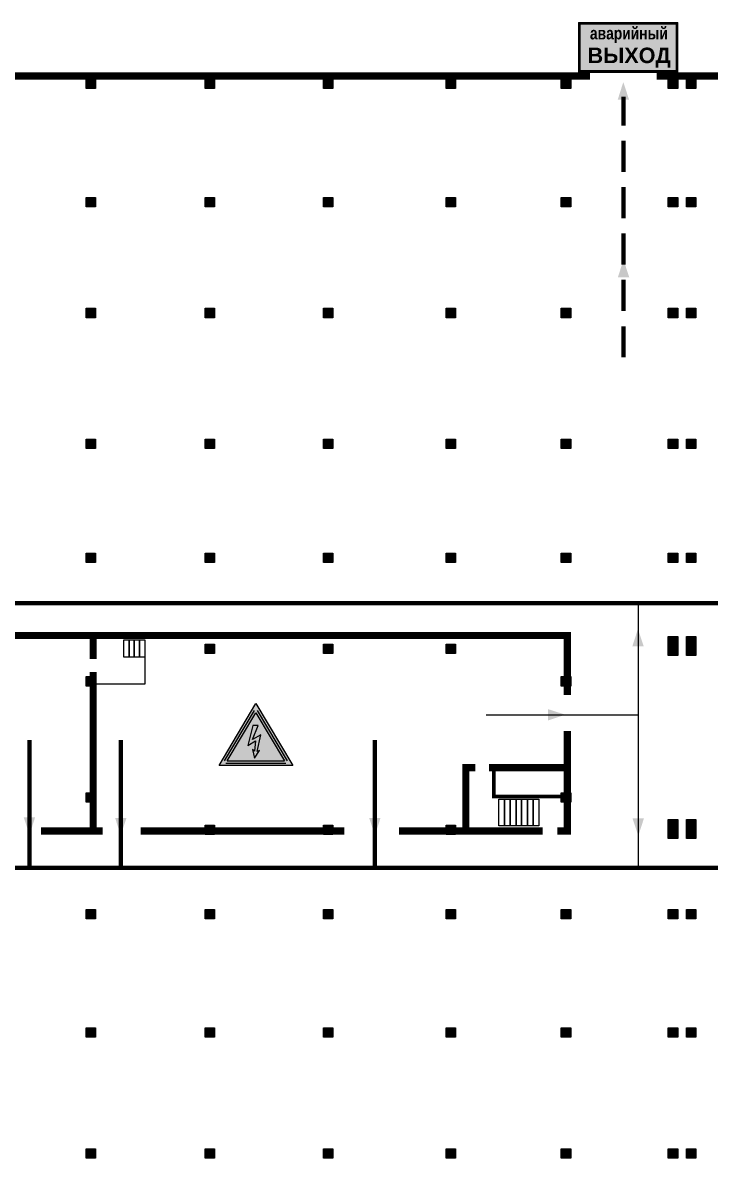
# Model space of a CAD drawing. Header units: millimetres. Extents: x 13810 to 67229, y 12374 to 21950.
# Drawn here: x 26796.2 to 26885.2, y 13919.5 to 14066.5 of the extents above; entities that cross this region are included whole.
import ezdxf

# ---------------------------------------------------------------- set-up
doc = ezdxf.new("R2010")
doc.units = ezdxf.units.MM
doc.linetypes.add('{ Wide Dash }', pattern=[12, 4, -2, 4, -2])
doc.layers.add('План_Штампы', color=7, linetype='Continuous')
doc.styles.add('обычный', font='arial.ttf')

# ---------------------------------------------------------------- blocks, each defined once
blk = doc.blocks.new('A$C41C009D9')
at = {"true_color": 0xffffff}
blk.add_hatch(color=7, dxfattribs=at).paths.add_polyline_path([(0, 8), (-16, 8), (-16, 0), (0, 0)])
h = blk.add_hatch(color=126)
h.dxf.hatch_style = 1
h.paths.add_polyline_path([(-15.8, 7.8), (-15.8, 0.2), (-0.2, 0.2), (-0.2, 7.8)])
at = {"color": 126}
for points in [[(-16, 0), (0, 0), (0, 8), (-16, 8)], [(-16, 0), (0, 0), (0, 8), (-16, 8)], [(-15.8, 7.8), (-0.2, 7.8), (-0.2, 0.2), (-15.8, 0.2)]]:
    blk.add_lwpolyline(points, close=True, dxfattribs=at)
at = {"color": 7, "true_color": 0xffffff, "insert": (-15.8, 7.3), "char_height": 2.5, "width": 15.5999, "attachment_point": 1, "style": 'обычный'}
blk.add_mtext('\\pi1.6133;{\\fArial|b1|i0|c204|p34;\\H0.8x;\\W0.8;аварийный\\H1.25x;\\W1;\\P\\pi1.2327;ВЫХОД}', dxfattribs=at)
blk = doc.blocks.new('A$C3E6D3DDE')
at = {"lineweight": 5}
h = blk.add_hatch(color=40, dxfattribs=at)
h.paths.add_polyline_path([(24.1, 1.45), (16.46, -11.35), (31.74, -11.35)])
h.paths.add_polyline_path([(24.09, -0.46), (30.03, -10.41), (18.14, -10.41)], flags=16)
h.paths.add_polyline_path([(24.54, -3.08), (23.41, -6.02), (25.13, -5.01), (24.33, -8.5), (24.82, -8.27), (23.79, -9.86), (23.4, -8.04), (23.8, -8.43), (24.04, -6.29), (22.39, -7.25), (23.44, -3.08)], flags=0)
h = blk.add_hatch(color=256, dxfattribs=at)
h.paths.add_polyline_path([(24.37, 0.03, 0.567511), (23.82, 0.03), (17.59, -10.4, 0.582454), (17.86, -10.88), (30.32, -10.88, 0.582149), (30.6, -10.4)])
h.paths.add_polyline_path([(24.09, -0.46), (18.14, -10.41), (30.03, -10.41)], flags=16)
h.paths.add_polyline_path([(24.54, -3.08), (23.41, -6.02), (25.13, -5.01), (24.33, -8.5), (24.82, -8.27), (23.79, -9.86), (23.4, -8.04), (23.8, -8.43), (24.04, -6.29), (22.39, -7.25), (23.44, -3.08)], flags=0)
h = blk.add_hatch(color=40, dxfattribs=at)
h.paths.add_polyline_path([(24.09, -0.46), (18.14, -10.41), (30.03, -10.41)])
h.paths.add_polyline_path([(24.82, -8.27), (23.79, -9.86), (23.4, -8.04), (23.8, -8.43), (24.04, -6.29), (22.39, -7.25), (23.44, -3.08), (24.54, -3.08), (23.41, -6.02), (25.13, -5.01), (24.33, -8.5)], flags=16)
at = {"color": 40, "lineweight": 5}
for p, q in [((16.46, -11.35), (24.1, 1.45)), ((24.1, 1.45), (31.74, -11.35))]:
    blk.add_line(p, q, dxfattribs=at)
at = {"lineweight": 5}
for p, q in [((17.59, -10.4), (23.82, 0.03)), ((24.37, 0.03), (30.6, -10.4)), ((18.14, -10.41), (24.09, -0.46)), ((24.09, -0.46), (30.03, -10.41)), ((23.44, -3.08), (22.39, -7.25)), ((23.41, -6.02), (24.54, -3.08)), ((24.54, -3.08), (23.44, -3.08)), ((22.39, -7.25), (24.04, -6.29)), ((25.13, -5.01), (23.41, -6.02)), ((24.04, -6.29), (23.8, -8.43)), ((24.33, -8.5), (25.13, -5.01)), ((23.8, -8.43), (23.4, -8.04)), ((23.4, -8.04), (23.79, -9.86)), ((23.79, -9.86), (24.82, -8.27)), ((24.82, -8.27), (24.33, -8.5)), ((17.86, -10.88), (30.32, -10.88)), ((18.14, -10.41), (30.03, -10.41))]:
    blk.add_line(p, q, dxfattribs=at)
at = {"color": 50, "lineweight": 5}
blk.add_line((31.74, -11.35), (16.46, -11.35), dxfattribs=at)

msp = doc.modelspace()

# ---------------------------------------------------------------- hatches: boundary and pattern name
at = {"lineweight": 0}
h = msp.add_hatch(color=256, dxfattribs=at)
h.dxf.hatch_style = 1
h.paths.add_polyline_path([(26805.63, 14057.96), (26805.63, 14059.19), (26804.41, 14059.19), (26804.41, 14057.96)])
h = msp.add_hatch(color=256, dxfattribs=at)
h.dxf.hatch_style = 1
h.paths.add_polyline_path([(26821.05, 14057.96), (26821.05, 14059.19), (26819.83, 14059.19), (26819.83, 14057.96)])
h = msp.add_hatch(color=256, dxfattribs=at)
h.dxf.hatch_style = 1
h.paths.add_polyline_path([(26836.36, 14057.96), (26836.36, 14059.19), (26835.14, 14059.19), (26835.14, 14057.96)])
h = msp.add_hatch(color=256, dxfattribs=at)
h.dxf.hatch_style = 1
h.paths.add_polyline_path([(26852.26, 14057.96), (26852.26, 14059.19), (26851.04, 14059.19), (26851.04, 14057.96)])
h = msp.add_hatch(color=256, dxfattribs=at)
h.dxf.hatch_style = 1
h.paths.add_polyline_path([(26867.16, 14057.96), (26867.16, 14059.19), (26865.94, 14059.19), (26865.94, 14057.96)])
h = msp.add_hatch(color=256, dxfattribs=at)
h.dxf.hatch_style = 1
h.paths.add_polyline_path([(26881.02, 14057.96), (26881.02, 14059.19), (26879.8, 14059.19), (26879.8, 14057.96)])
h = msp.add_hatch(color=256, dxfattribs=at)
h.dxf.hatch_style = 1
h.paths.add_polyline_path([(26883.36, 14057.96), (26883.36, 14059.19), (26882.14, 14059.19), (26882.14, 14057.96)])
h = msp.add_hatch(color=256, dxfattribs=at)
h.dxf.hatch_style = 1
h.paths.add_polyline_path([(26805.63, 14042.64), (26805.63, 14043.87), (26804.41, 14043.87), (26804.41, 14042.64)])
h = msp.add_hatch(color=256, dxfattribs=at)
h.dxf.hatch_style = 1
h.paths.add_polyline_path([(26821.05, 14042.64), (26821.05, 14043.87), (26819.83, 14043.87), (26819.83, 14042.64)])
h = msp.add_hatch(color=256, dxfattribs=at)
h.dxf.hatch_style = 1
h.paths.add_polyline_path([(26836.36, 14042.64), (26836.36, 14043.87), (26835.14, 14043.87), (26835.14, 14042.64)])
h = msp.add_hatch(color=256, dxfattribs=at)
h.dxf.hatch_style = 1
h.paths.add_polyline_path([(26852.26, 14042.64), (26852.26, 14043.87), (26851.04, 14043.87), (26851.04, 14042.64)])
h = msp.add_hatch(color=256, dxfattribs=at)
h.dxf.hatch_style = 1
h.paths.add_polyline_path([(26867.16, 14042.64), (26867.16, 14043.87), (26865.94, 14043.87), (26865.94, 14042.64)])
h = msp.add_hatch(color=256, dxfattribs=at)
h.dxf.hatch_style = 1
h.paths.add_polyline_path([(26881.02, 14042.64), (26881.02, 14043.87), (26879.8, 14043.87), (26879.8, 14042.64)])
h = msp.add_hatch(color=256, dxfattribs=at)
h.dxf.hatch_style = 1
h.paths.add_polyline_path([(26883.36, 14042.64), (26883.36, 14043.87), (26882.14, 14043.87), (26882.14, 14042.64)])
h = msp.add_hatch(color=256, dxfattribs=at)
h.dxf.hatch_style = 1
h.paths.add_polyline_path([(26805.63, 14028.29), (26805.63, 14029.52), (26804.41, 14029.52), (26804.41, 14028.29)])
h = msp.add_hatch(color=256, dxfattribs=at)
h.dxf.hatch_style = 1
h.paths.add_polyline_path([(26821.05, 14028.29), (26821.05, 14029.52), (26819.83, 14029.52), (26819.83, 14028.29)])
h = msp.add_hatch(color=256, dxfattribs=at)
h.dxf.hatch_style = 1
h.paths.add_polyline_path([(26836.36, 14028.29), (26836.36, 14029.52), (26835.14, 14029.52), (26835.14, 14028.29)])
h = msp.add_hatch(color=256, dxfattribs=at)
h.dxf.hatch_style = 1
h.paths.add_polyline_path([(26852.26, 14028.29), (26852.26, 14029.52), (26851.04, 14029.52), (26851.04, 14028.29)])
h = msp.add_hatch(color=256, dxfattribs=at)
h.dxf.hatch_style = 1
h.paths.add_polyline_path([(26867.16, 14028.29), (26867.16, 14029.52), (26865.94, 14029.52), (26865.94, 14028.29)])
h = msp.add_hatch(color=256, dxfattribs=at)
h.dxf.hatch_style = 1
h.paths.add_polyline_path([(26881.02, 14028.29), (26881.02, 14029.52), (26879.8, 14029.52), (26879.8, 14028.29)])
h = msp.add_hatch(color=256, dxfattribs=at)
h.dxf.hatch_style = 1
h.paths.add_polyline_path([(26883.36, 14028.29), (26883.36, 14029.52), (26882.14, 14029.52), (26882.14, 14028.29)])
h = msp.add_hatch(color=256, dxfattribs=at)
h.dxf.hatch_style = 1
h.paths.add_polyline_path([(26805.63, 14011.35), (26805.63, 14012.58), (26804.41, 14012.58), (26804.41, 14011.35)])
h = msp.add_hatch(color=256, dxfattribs=at)
h.dxf.hatch_style = 1
h.paths.add_polyline_path([(26821.05, 14011.35), (26821.05, 14012.58), (26819.83, 14012.58), (26819.83, 14011.35)])
h = msp.add_hatch(color=256, dxfattribs=at)
h.dxf.hatch_style = 1
h.paths.add_polyline_path([(26836.36, 14011.35), (26836.36, 14012.58), (26835.14, 14012.58), (26835.14, 14011.35)])
h = msp.add_hatch(color=256, dxfattribs=at)
h.dxf.hatch_style = 1
h.paths.add_polyline_path([(26852.26, 14011.35), (26852.26, 14012.58), (26851.04, 14012.58), (26851.04, 14011.35)])
h = msp.add_hatch(color=256, dxfattribs=at)
h.dxf.hatch_style = 1
h.paths.add_polyline_path([(26867.16, 14011.35), (26867.16, 14012.58), (26865.94, 14012.58), (26865.94, 14011.35)])
h = msp.add_hatch(color=256, dxfattribs=at)
h.dxf.hatch_style = 1
h.paths.add_polyline_path([(26881.02, 14011.35), (26881.02, 14012.58), (26879.8, 14012.58), (26879.8, 14011.35)])
h = msp.add_hatch(color=256, dxfattribs=at)
h.dxf.hatch_style = 1
h.paths.add_polyline_path([(26883.36, 14011.35), (26883.36, 14012.58), (26882.14, 14012.58), (26882.14, 14011.35)])
h = msp.add_hatch(color=256, dxfattribs=at)
h.dxf.hatch_style = 1
h.paths.add_polyline_path([(26805.63, 13996.6), (26805.63, 13997.83), (26804.41, 13997.83), (26804.41, 13996.6)])
h = msp.add_hatch(color=256, dxfattribs=at)
h.dxf.hatch_style = 1
h.paths.add_polyline_path([(26821.05, 13996.6), (26821.05, 13997.83), (26819.83, 13997.83), (26819.83, 13996.6)])
h = msp.add_hatch(color=256, dxfattribs=at)
h.dxf.hatch_style = 1
h.paths.add_polyline_path([(26836.36, 13996.6), (26836.36, 13997.83), (26835.14, 13997.83), (26835.14, 13996.6)])
h = msp.add_hatch(color=256, dxfattribs=at)
h.dxf.hatch_style = 1
h.paths.add_polyline_path([(26852.26, 13996.6), (26852.26, 13997.83), (26851.04, 13997.83), (26851.04, 13996.6)])
h = msp.add_hatch(color=256, dxfattribs=at)
h.dxf.hatch_style = 1
h.paths.add_polyline_path([(26867.16, 13996.6), (26867.16, 13997.83), (26865.94, 13997.83), (26865.94, 13996.6)])
h = msp.add_hatch(color=256, dxfattribs=at)
h.dxf.hatch_style = 1
h.paths.add_polyline_path([(26881.02, 13996.6), (26881.02, 13997.83), (26879.8, 13997.83), (26879.8, 13996.6)])
h = msp.add_hatch(color=256, dxfattribs=at)
h.dxf.hatch_style = 1
h.paths.add_polyline_path([(26883.36, 13996.6), (26883.36, 13997.83), (26882.14, 13997.83), (26882.14, 13996.6)])
h = msp.add_hatch(color=256, dxfattribs=at)
h.dxf.hatch_style = 1
h.paths.add_polyline_path([(26881.02, 13985.78), (26881.02, 13987.01), (26879.8, 13987.01), (26879.8, 13985.78)])
h = msp.add_hatch(color=256, dxfattribs=at)
h.dxf.hatch_style = 1
h.paths.add_polyline_path([(26883.36, 13985.78), (26883.36, 13987.01), (26882.14, 13987.01), (26882.14, 13985.78)])
h = msp.add_hatch(color=256, dxfattribs=at)
h.dxf.hatch_style = 1
h.paths.add_polyline_path([(26821.05, 13984.81), (26821.05, 13986.04), (26819.83, 13986.04), (26819.83, 13984.81)])
h = msp.add_hatch(color=256, dxfattribs=at)
h.dxf.hatch_style = 1
h.paths.add_polyline_path([(26836.36, 13984.81), (26836.36, 13986.04), (26835.14, 13986.04), (26835.14, 13984.81)])
h = msp.add_hatch(color=256, dxfattribs=at)
h.dxf.hatch_style = 1
h.paths.add_polyline_path([(26852.26, 13984.81), (26852.26, 13986.04), (26851.04, 13986.04), (26851.04, 13984.81)])
h = msp.add_hatch(color=256, dxfattribs=at)
h.dxf.hatch_style = 1
h.paths.add_polyline_path([(26881.02, 13984.55), (26881.02, 13985.78), (26879.8, 13985.78), (26879.8, 13984.55)])
h = msp.add_hatch(color=256, dxfattribs=at)
h.dxf.hatch_style = 1
h.paths.add_polyline_path([(26883.36, 13984.55), (26883.36, 13985.78), (26882.14, 13985.78), (26882.14, 13984.55)])
h = msp.add_hatch(color=256, dxfattribs=at)
h.dxf.hatch_style = 1
h.paths.add_polyline_path([(26805.63, 13980.6), (26805.63, 13981.83), (26804.41, 13981.83), (26804.41, 13980.6)])
h = msp.add_hatch(color=256, dxfattribs=at)
h.dxf.hatch_style = 1
h.paths.add_polyline_path([(26867.16, 13980.6), (26867.16, 13981.83), (26865.94, 13981.83), (26865.94, 13980.6)])
h = msp.add_hatch(color=256, dxfattribs=at)
h.dxf.hatch_style = 1
h.paths.add_polyline_path([(26805.63, 13965.56), (26805.63, 13966.79), (26804.41, 13966.79), (26804.41, 13965.56)])
h = msp.add_hatch(color=256, dxfattribs=at)
h.dxf.hatch_style = 1
h.paths.add_polyline_path([(26867.16, 13965.56), (26867.16, 13966.79), (26865.94, 13966.79), (26865.94, 13965.56)])
h = msp.add_hatch(color=256, dxfattribs=at)
h.dxf.hatch_style = 1
h.paths.add_polyline_path([(26821.05, 13961.38), (26821.05, 13962.62), (26819.83, 13962.62), (26819.83, 13961.38)])
h = msp.add_hatch(color=256, dxfattribs=at)
h.dxf.hatch_style = 1
h.paths.add_polyline_path([(26836.36, 13961.38), (26836.36, 13962.62), (26835.14, 13962.62), (26835.14, 13961.38)])
h = msp.add_hatch(color=256, dxfattribs=at)
h.dxf.hatch_style = 1
h.paths.add_polyline_path([(26852.26, 13961.38), (26852.26, 13962.62), (26851.04, 13962.62), (26851.04, 13961.38)])
h = msp.add_hatch(color=256, dxfattribs=at)
h.dxf.hatch_style = 1
h.paths.add_polyline_path([(26881.02, 13962.1), (26881.02, 13963.33), (26879.8, 13963.33), (26879.8, 13962.1)])
h = msp.add_hatch(color=256, dxfattribs=at)
h.dxf.hatch_style = 1
h.paths.add_polyline_path([(26881.02, 13960.87), (26881.02, 13962.1), (26879.8, 13962.1), (26879.8, 13960.87)])
h = msp.add_hatch(color=256, dxfattribs=at)
h.dxf.hatch_style = 1
h.paths.add_polyline_path([(26883.36, 13962.1), (26883.36, 13963.33), (26882.14, 13963.33), (26882.14, 13962.1)])
h = msp.add_hatch(color=256, dxfattribs=at)
h.dxf.hatch_style = 1
h.paths.add_polyline_path([(26883.36, 13960.87), (26883.36, 13962.1), (26882.14, 13962.1), (26882.14, 13960.87)])
h = msp.add_hatch(color=256, dxfattribs=at)
h.dxf.hatch_style = 1
h.paths.add_polyline_path([(26805.63, 13950.46), (26805.63, 13951.7), (26804.41, 13951.7), (26804.41, 13950.46)])
h = msp.add_hatch(color=256, dxfattribs=at)
h.dxf.hatch_style = 1
h.paths.add_polyline_path([(26821.05, 13950.46), (26821.05, 13951.7), (26819.83, 13951.7), (26819.83, 13950.46)])
h = msp.add_hatch(color=256, dxfattribs=at)
h.dxf.hatch_style = 1
h.paths.add_polyline_path([(26836.36, 13950.46), (26836.36, 13951.7), (26835.14, 13951.7), (26835.14, 13950.46)])
h = msp.add_hatch(color=256, dxfattribs=at)
h.dxf.hatch_style = 1
h.paths.add_polyline_path([(26852.26, 13950.46), (26852.26, 13951.7), (26851.04, 13951.7), (26851.04, 13950.46)])
h = msp.add_hatch(color=256, dxfattribs=at)
h.dxf.hatch_style = 1
h.paths.add_polyline_path([(26867.16, 13950.46), (26867.16, 13951.7), (26865.94, 13951.7), (26865.94, 13950.46)])
h = msp.add_hatch(color=256, dxfattribs=at)
h.dxf.hatch_style = 1
h.paths.add_polyline_path([(26881.02, 13950.46), (26881.02, 13951.7), (26879.8, 13951.7), (26879.8, 13950.46)])
h = msp.add_hatch(color=256, dxfattribs=at)
h.dxf.hatch_style = 1
h.paths.add_polyline_path([(26883.36, 13950.46), (26883.36, 13951.7), (26882.14, 13951.7), (26882.14, 13950.46)])
h = msp.add_hatch(color=256, dxfattribs=at)
h.dxf.hatch_style = 1
h.paths.add_polyline_path([(26805.63, 13935.14), (26805.63, 13936.37), (26804.41, 13936.37), (26804.41, 13935.14)])
h = msp.add_hatch(color=256, dxfattribs=at)
h.dxf.hatch_style = 1
h.paths.add_polyline_path([(26821.05, 13935.14), (26821.05, 13936.37), (26819.83, 13936.37), (26819.83, 13935.14)])
h = msp.add_hatch(color=256, dxfattribs=at)
h.dxf.hatch_style = 1
h.paths.add_polyline_path([(26836.36, 13935.14), (26836.36, 13936.37), (26835.14, 13936.37), (26835.14, 13935.14)])
h = msp.add_hatch(color=256, dxfattribs=at)
h.dxf.hatch_style = 1
h.paths.add_polyline_path([(26852.26, 13935.14), (26852.26, 13936.37), (26851.04, 13936.37), (26851.04, 13935.14)])
h = msp.add_hatch(color=256, dxfattribs=at)
h.dxf.hatch_style = 1
h.paths.add_polyline_path([(26867.16, 13935.14), (26867.16, 13936.37), (26865.94, 13936.37), (26865.94, 13935.14)])
h = msp.add_hatch(color=256, dxfattribs=at)
h.dxf.hatch_style = 1
h.paths.add_polyline_path([(26881.02, 13935.14), (26881.02, 13936.37), (26879.8, 13936.37), (26879.8, 13935.14)])
h = msp.add_hatch(color=256, dxfattribs=at)
h.dxf.hatch_style = 1
h.paths.add_polyline_path([(26883.36, 13935.14), (26883.36, 13936.37), (26882.14, 13936.37), (26882.14, 13935.14)])
h = msp.add_hatch(color=256, dxfattribs=at)
h.dxf.hatch_style = 1
h.paths.add_polyline_path([(26805.63, 13919.48), (26805.63, 13920.71), (26804.41, 13920.71), (26804.41, 13919.48)])
h = msp.add_hatch(color=256, dxfattribs=at)
h.dxf.hatch_style = 1
h.paths.add_polyline_path([(26821.05, 13919.48), (26821.05, 13920.71), (26819.83, 13920.71), (26819.83, 13919.48)])
h = msp.add_hatch(color=256, dxfattribs=at)
h.dxf.hatch_style = 1
h.paths.add_polyline_path([(26836.36, 13919.48), (26836.36, 13920.71), (26835.14, 13920.71), (26835.14, 13919.48)])
h = msp.add_hatch(color=256, dxfattribs=at)
h.dxf.hatch_style = 1
h.paths.add_polyline_path([(26852.26, 13919.48), (26852.26, 13920.71), (26851.04, 13920.71), (26851.04, 13919.48)])
h = msp.add_hatch(color=256, dxfattribs=at)
h.dxf.hatch_style = 1
h.paths.add_polyline_path([(26867.16, 13919.48), (26867.16, 13920.71), (26865.94, 13920.71), (26865.94, 13919.48)])
h = msp.add_hatch(color=256, dxfattribs=at)
h.dxf.hatch_style = 1
h.paths.add_polyline_path([(26881.02, 13919.48), (26881.02, 13920.71), (26879.8, 13920.71), (26879.8, 13919.48)])
h = msp.add_hatch(color=256, dxfattribs=at)
h.dxf.hatch_style = 1
h.paths.add_polyline_path([(26883.36, 13919.48), (26883.36, 13920.71), (26882.14, 13920.71), (26882.14, 13919.48)])

# ---------------------------------------------------------------- linework, layer by layer
for points, const_width in [([(26756.86, 14059.59), (26869.66, 14059.59)], 0.924), ([(26878.27, 14059.59), (27160.05, 14059.59)], 0.924), ([(26712.85, 13978.23), (26712.85, 13987.15), (26805.33, 13987.15), (26805.33, 13984.12)], 0.924), ([(26805.33, 13987.15), (26866.73, 13987.15), (26866.73, 13979.47)], 0.924), ([(26805.33, 13982.41), (26805.33, 13961.85), (26798.56, 13961.85)], 0.924), ([(26866.73, 13974.79), (26866.73, 13961.85), (26865.41, 13961.85)], 0.924), ([(26853.59, 13961.85), (26853.59, 13970.04)], 0.924), ([(26853.59, 13969), (26853.59, 13970.04), (26854.82, 13970.04)], 0.924), ([(26856.58, 13970.04), (26866.73, 13970.04)], 0.924), ([(26857.2, 13970.04), (26857.2, 13966.31), (26866.73, 13966.31)], 0.462), ([(26805.33, 13961.85), (26806.54, 13961.85)], 0.924), ([(26837.85, 13961.85), (26811.49, 13961.85)], 0.924), ([(26863.53, 13961.85), (26844.91, 13961.85)], 0.924)]:
    msp.add_lwpolyline(points, dxfattribs=dict(at, const_width=const_width))
for points in [[(26804.41, 14059.19), (26805.63, 14059.19), (26805.63, 14057.96), (26804.41, 14057.96)], [(26819.83, 14059.19), (26821.05, 14059.19), (26821.05, 14057.96), (26819.83, 14057.96)], [(26835.14, 14059.19), (26836.36, 14059.19), (26836.36, 14057.96), (26835.14, 14057.96)], [(26851.04, 14059.19), (26852.26, 14059.19), (26852.26, 14057.96), (26851.04, 14057.96)], [(26865.94, 14059.19), (26867.16, 14059.19), (26867.16, 14057.96), (26865.94, 14057.96)], [(26879.8, 14059.19), (26881.02, 14059.19), (26881.02, 14057.96), (26879.8, 14057.96)], [(26882.14, 14059.19), (26883.36, 14059.19), (26883.36, 14057.96), (26882.14, 14057.96)], [(26804.41, 14043.87), (26805.63, 14043.87), (26805.63, 14042.64), (26804.41, 14042.64)], [(26819.83, 14043.87), (26821.05, 14043.87), (26821.05, 14042.64), (26819.83, 14042.64)], [(26835.14, 14043.87), (26836.36, 14043.87), (26836.36, 14042.64), (26835.14, 14042.64)], [(26851.04, 14043.87), (26852.26, 14043.87), (26852.26, 14042.64), (26851.04, 14042.64)], [(26865.94, 14043.87), (26867.16, 14043.87), (26867.16, 14042.64), (26865.94, 14042.64)], [(26879.8, 14043.87), (26881.02, 14043.87), (26881.02, 14042.64), (26879.8, 14042.64)], [(26882.14, 14043.87), (26883.36, 14043.87), (26883.36, 14042.64), (26882.14, 14042.64)], [(26804.41, 14029.52), (26805.63, 14029.52), (26805.63, 14028.29), (26804.41, 14028.29)], [(26819.83, 14029.52), (26821.05, 14029.52), (26821.05, 14028.29), (26819.83, 14028.29)], [(26835.14, 14029.52), (26836.36, 14029.52), (26836.36, 14028.29), (26835.14, 14028.29)], [(26851.04, 14029.52), (26852.26, 14029.52), (26852.26, 14028.29), (26851.04, 14028.29)], [(26865.94, 14029.52), (26867.16, 14029.52), (26867.16, 14028.29), (26865.94, 14028.29)], [(26879.8, 14029.52), (26881.02, 14029.52), (26881.02, 14028.29), (26879.8, 14028.29)], [(26882.14, 14029.52), (26883.36, 14029.52), (26883.36, 14028.29), (26882.14, 14028.29)], [(26804.41, 14012.58), (26805.63, 14012.58), (26805.63, 14011.35), (26804.41, 14011.35)], [(26819.83, 14012.58), (26821.05, 14012.58), (26821.05, 14011.35), (26819.83, 14011.35)], [(26835.14, 14012.58), (26836.36, 14012.58), (26836.36, 14011.35), (26835.14, 14011.35)], [(26851.04, 14012.58), (26852.26, 14012.58), (26852.26, 14011.35), (26851.04, 14011.35)], [(26865.94, 14012.58), (26867.16, 14012.58), (26867.16, 14011.35), (26865.94, 14011.35)], [(26879.8, 14012.58), (26881.02, 14012.58), (26881.02, 14011.35), (26879.8, 14011.35)], [(26882.14, 14012.58), (26883.36, 14012.58), (26883.36, 14011.35), (26882.14, 14011.35)], [(26804.41, 13997.83), (26805.63, 13997.83), (26805.63, 13996.6), (26804.41, 13996.6)], [(26819.83, 13997.83), (26821.05, 13997.83), (26821.05, 13996.6), (26819.83, 13996.6)], [(26835.14, 13997.83), (26836.36, 13997.83), (26836.36, 13996.6), (26835.14, 13996.6)], [(26851.04, 13997.83), (26852.26, 13997.83), (26852.26, 13996.6), (26851.04, 13996.6)], [(26865.94, 13997.83), (26867.16, 13997.83), (26867.16, 13996.6), (26865.94, 13996.6)], [(26879.8, 13997.83), (26881.02, 13997.83), (26881.02, 13996.6), (26879.8, 13996.6)], [(26882.14, 13997.83), (26883.36, 13997.83), (26883.36, 13996.6), (26882.14, 13996.6)], [(26879.8, 13987.01), (26881.02, 13987.01), (26881.02, 13985.78), (26879.8, 13985.78)], [(26882.14, 13987.01), (26883.36, 13987.01), (26883.36, 13985.78), (26882.14, 13985.78)], [(26809.28, 13986.58), (26809.97, 13986.58), (26809.97, 13984.34), (26809.28, 13984.34)], [(26809.97, 13986.58), (26810.65, 13986.58), (26810.65, 13984.34), (26809.97, 13984.34)], [(26810.65, 13986.58), (26811.33, 13986.58), (26811.33, 13984.34), (26810.65, 13984.34)], [(26811.33, 13986.58), (26812.02, 13986.58), (26812.02, 13984.34), (26811.33, 13984.34)], [(26819.83, 13986.04), (26821.05, 13986.04), (26821.05, 13984.81), (26819.83, 13984.81)], [(26835.14, 13986.04), (26836.36, 13986.04), (26836.36, 13984.81), (26835.14, 13984.81)], [(26851.04, 13986.04), (26852.26, 13986.04), (26852.26, 13984.81), (26851.04, 13984.81)], [(26879.8, 13985.78), (26881.02, 13985.78), (26881.02, 13984.55), (26879.8, 13984.55)], [(26882.14, 13985.78), (26883.36, 13985.78), (26883.36, 13984.55), (26882.14, 13984.55)], [(26804.41, 13981.83), (26805.63, 13981.83), (26805.63, 13980.6), (26804.41, 13980.6)], [(26865.94, 13981.83), (26867.16, 13981.83), (26867.16, 13980.6), (26865.94, 13980.6)], [(26804.41, 13966.79), (26805.63, 13966.79), (26805.63, 13965.56), (26804.41, 13965.56)], [(26865.94, 13966.79), (26867.16, 13966.79), (26867.16, 13965.56), (26865.94, 13965.56)], [(26857.86, 13965.95), (26858.6, 13965.95), (26858.6, 13962.53), (26857.86, 13962.53)], [(26858.6, 13965.95), (26859.34, 13965.95), (26859.34, 13962.53), (26858.6, 13962.53)], [(26859.34, 13965.95), (26860.08, 13965.95), (26860.08, 13962.53), (26859.34, 13962.53)], [(26860.08, 13965.95), (26860.81, 13965.95), (26860.81, 13962.53), (26860.08, 13962.53)], [(26860.81, 13965.95), (26861.55, 13965.95), (26861.55, 13962.53), (26860.81, 13962.53)], [(26861.55, 13965.95), (26862.29, 13965.95), (26862.29, 13962.53), (26861.55, 13962.53)], [(26862.29, 13965.95), (26863.03, 13965.95), (26863.03, 13962.53), (26862.29, 13962.53)], [(26819.83, 13962.62), (26821.05, 13962.62), (26821.05, 13961.38), (26819.83, 13961.38)], [(26835.14, 13962.62), (26836.36, 13962.62), (26836.36, 13961.38), (26835.14, 13961.38)], [(26851.04, 13962.62), (26852.26, 13962.62), (26852.26, 13961.38), (26851.04, 13961.38)], [(26879.8, 13963.33), (26881.02, 13963.33), (26881.02, 13962.1), (26879.8, 13962.1)], [(26879.8, 13962.1), (26881.02, 13962.1), (26881.02, 13960.87), (26879.8, 13960.87)], [(26882.14, 13963.33), (26883.36, 13963.33), (26883.36, 13962.1), (26882.14, 13962.1)], [(26882.14, 13962.1), (26883.36, 13962.1), (26883.36, 13960.87), (26882.14, 13960.87)], [(26804.41, 13951.7), (26805.63, 13951.7), (26805.63, 13950.46), (26804.41, 13950.46)], [(26819.83, 13951.7), (26821.05, 13951.7), (26821.05, 13950.46), (26819.83, 13950.46)], [(26835.14, 13951.7), (26836.36, 13951.7), (26836.36, 13950.46), (26835.14, 13950.46)], [(26851.04, 13951.7), (26852.26, 13951.7), (26852.26, 13950.46), (26851.04, 13950.46)], [(26865.94, 13951.7), (26867.16, 13951.7), (26867.16, 13950.46), (26865.94, 13950.46)], [(26879.8, 13951.7), (26881.02, 13951.7), (26881.02, 13950.46), (26879.8, 13950.46)], [(26882.14, 13951.7), (26883.36, 13951.7), (26883.36, 13950.46), (26882.14, 13950.46)], [(26804.41, 13936.37), (26805.63, 13936.37), (26805.63, 13935.14), (26804.41, 13935.14)], [(26819.83, 13936.37), (26821.05, 13936.37), (26821.05, 13935.14), (26819.83, 13935.14)], [(26835.14, 13936.37), (26836.36, 13936.37), (26836.36, 13935.14), (26835.14, 13935.14)], [(26851.04, 13936.37), (26852.26, 13936.37), (26852.26, 13935.14), (26851.04, 13935.14)], [(26865.94, 13936.37), (26867.16, 13936.37), (26867.16, 13935.14), (26865.94, 13935.14)], [(26879.8, 13936.37), (26881.02, 13936.37), (26881.02, 13935.14), (26879.8, 13935.14)], [(26882.14, 13936.37), (26883.36, 13936.37), (26883.36, 13935.14), (26882.14, 13935.14)], [(26804.41, 13920.71), (26805.63, 13920.71), (26805.63, 13919.48), (26804.41, 13919.48)], [(26819.83, 13920.71), (26821.05, 13920.71), (26821.05, 13919.48), (26819.83, 13919.48)], [(26835.14, 13920.71), (26836.36, 13920.71), (26836.36, 13919.48), (26835.14, 13919.48)], [(26851.04, 13920.71), (26852.26, 13920.71), (26852.26, 13919.48), (26851.04, 13919.48)], [(26865.94, 13920.71), (26867.16, 13920.71), (26867.16, 13919.48), (26865.94, 13919.48)], [(26879.8, 13920.71), (26881.02, 13920.71), (26881.02, 13919.48), (26879.8, 13919.48)], [(26882.14, 13920.71), (26883.36, 13920.71), (26883.36, 13919.48), (26882.14, 13919.48)]]:
    msp.add_lwpolyline(points, close=True, dxfattribs=at)
at = {"color": 126, "linetype": '{ Wide Dash }', "lineweight": 100, "true_color": 0x008754}
msp.add_lwpolyline([(26873.98, 14023.18), (26873.98, 14056.88)], dxfattribs=at)
at = {"color": 126, "lineweight": 100, "true_color": 0x008754}
for points in [[(26706.65, 13991.36), (27167.01, 13991.36)], [(26797.08, 13957.07), (26797.08, 13973.6)], [(26808.93, 13957.07), (26808.93, 13973.6)], [(26841.82, 13957.07), (26841.82, 13973.6)], [(26706.65, 13957.07), (27167.01, 13957.07)]]:
    msp.add_lwpolyline(points, dxfattribs=at)
at = {"color": 126, "lineweight": 0, "true_color": 0x008754}
for points in [[(26875.89, 13991.36), (26875.89, 13957.07)], [(26856.21, 13976.88), (26875.89, 13976.88)]]:
    msp.add_lwpolyline(points, dxfattribs=at)
at = {"lineweight": 0}
msp.add_lwpolyline([(26812.02, 13984.34), (26812.02, 13980.86), (26805.45, 13980.86)], dxfattribs=at)
at = {"layer": 'План_Штампы', "color": 126, "true_color": 0x008754}
for points in [[(26874.72, 14056.53), (26873.25, 14056.53), (26873.97, 14058.79)], [(26874.74, 14033.53), (26873.27, 14033.54), (26874, 14035.8)], [(26876.61, 13985.75), (26875.14, 13985.75), (26875.87, 13988.01)], [(26864.2, 13976.15), (26864.2, 13977.63), (26866.47, 13976.9)], [(26796.34, 13963.62), (26797.81, 13963.62), (26797.09, 13961.35)], [(26808.17, 13963.54), (26809.64, 13963.54), (26808.91, 13961.28)], [(26841.06, 13963.54), (26842.54, 13963.54), (26841.81, 13961.28)], [(26875.17, 13963.48), (26876.64, 13963.48), (26875.92, 13961.22)]]:
    msp.add_solid(points, dxfattribs=at)

# ---------------------------------------------------------------- block references
for name, p, xscale, yscale, zscale in [('A$C41C009D9', (26881, 14060.09), 0.8, 0.8, 0.8), ('A$C3E6D3DDE', (26811.34, 13977.44), 0.625, 0.625, 0.625)]:
    msp.add_blockref(name, p, dxfattribs=dict(xscale=xscale, yscale=yscale, zscale=zscale))

doc.saveas('drawing.dxf')
